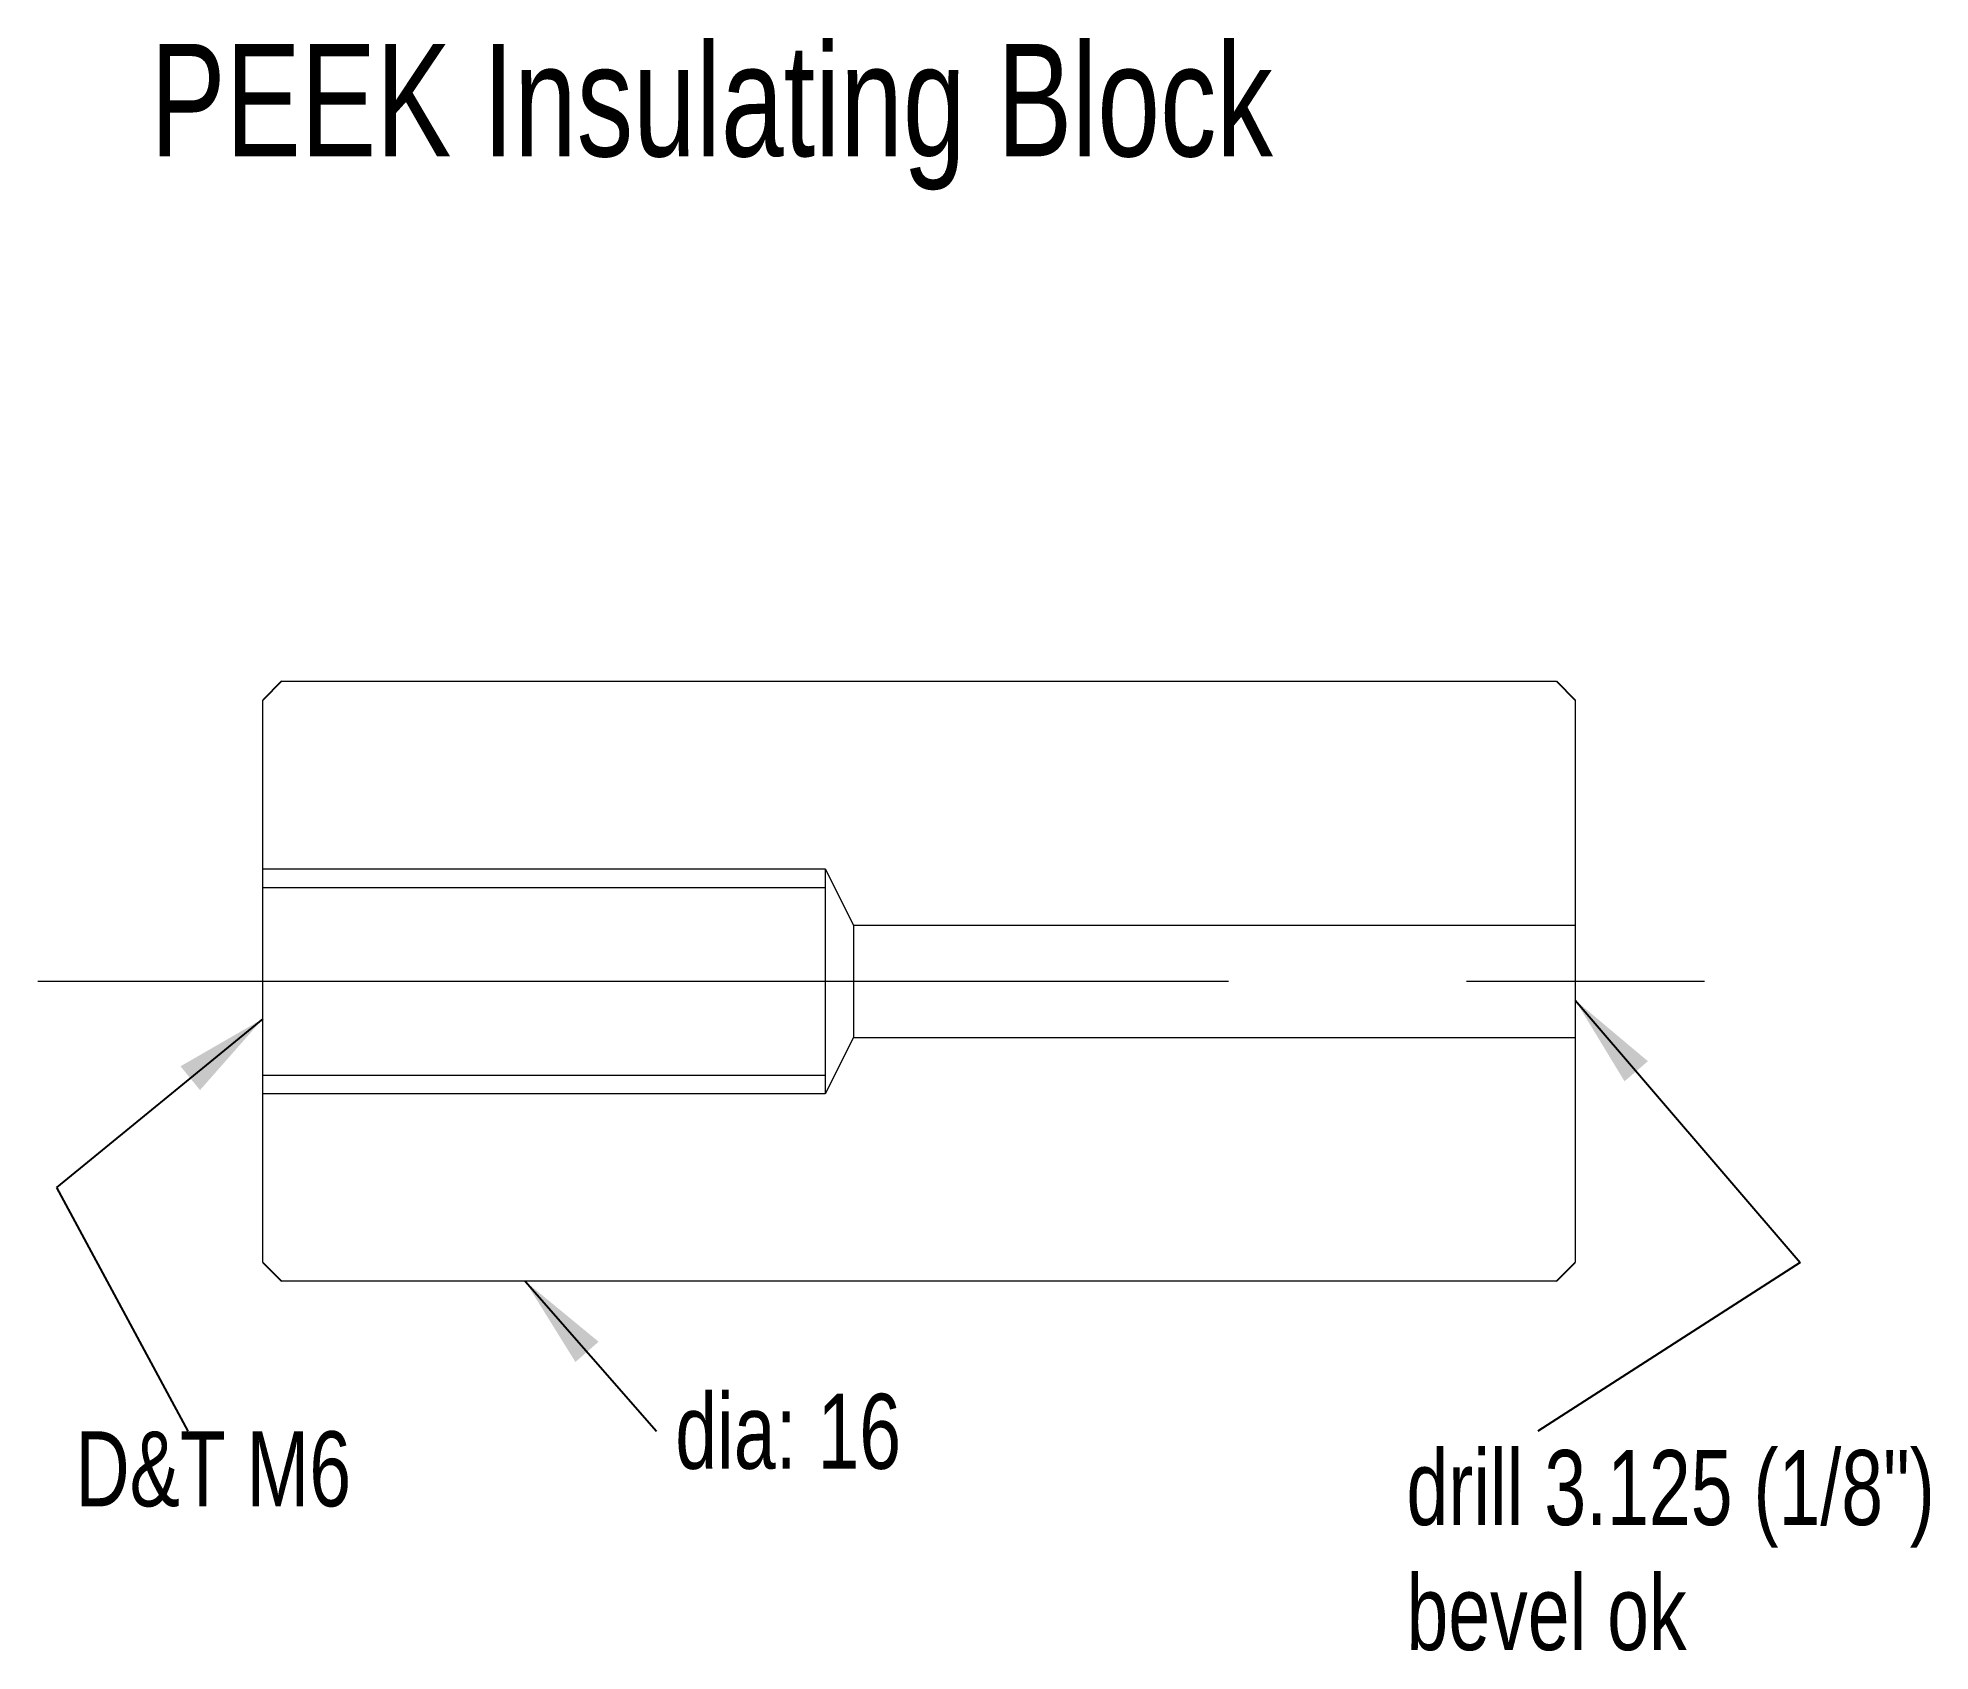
# Model space of a CAD drawing. Header units: millimetres. Extents: x -23 to 27.5, y -17.9 to 25.2.
import ezdxf

# ---------------------------------------------------------------- set-up
doc = ezdxf.new("R2010")
doc.units = ezdxf.units.MM
doc.linetypes.add('CENTER', pattern=[50.8, 31.75, -6.35, 6.35, -6.35])
doc.linetypes.add('DASHEDX2', pattern=[38.1, 25.4, -12.7])
doc.layers.get('0').update_dxf_attribs({"linetype": 'CONTINUOUS', "lineweight": 0, "true_color": 0xffffff})
doc.styles.get("Standard").update_dxf_attribs({"font": 'txt', "width": 0.75})
doc.dimstyles.get("Standard").update_dxf_attribs({"dimtxt": 2.5, "dimasz": 2.5, "dimexe": 1.25, "dimexo": 0.625, "dimtad": 1, "dimtxsty": 'Standard', "dimcen": 2.5, "dimadec": 0, "dimazin": 0, "dimtfac": 1, "dimtmove": 0, "dimatfit": 3, "dimfxl": 1, "dimarcsym": 0})

msp = doc.modelspace()

# ---------------------------------------------------------------- linework, layer by layer
at = {"lineweight": 0}
for p, q in [((-16.5, 8), (17.5, 8)), ((-17, -7.5), (-17, 7.5)), ((18, 7.5), (18, -7.5)), ((17.5, -8), (-16.5, -8))]:
    msp.add_line(p, q, dxfattribs=at)
at = {"linetype": 'DASHEDX2', "lineweight": 5}
for p, q in [((-17, 3), (-2, 3)), ((-2, 3), (-2, -3)), ((-2, 3), (-1.25, 1.5)), ((-17, 2.5), (-2, 2.5)), ((-1.25, 1.5), (18, 1.5)), ((-1.25, 1.5), (-1.25, -1.5)), ((-1.25, -1.5), (-2, -3)), ((-1.25, -1.5), (18, -1.5)), ((-17, -2.5), (-2, -2.5)), ((-2, -3), (-17, -3))]:
    msp.add_line(p, q, dxfattribs=at)
at = {"linetype": 'CENTER', "lineweight": 5}
msp.add_line((-23, 0), (25, 0), dxfattribs=at)
at = {"layer": 'NULL'}
for p, q in [((-16.5, 8), (-17, 7.5)), ((17.5, 8), (18, 7.5)), ((-17, -7.5), (-16.5, -8)), ((17.5, -8), (18, -7.5))]:
    msp.add_line(p, q, dxfattribs=at)

# ---------------------------------------------------------------- texts
at = {"lineweight": 5, "char_height": 2, "width": 100, "attachment_point": 1}
for s, insert in [('dia:\\~16', (-6, -11)), ('D&T\\~M6', (-22, -12)), ('drill\\~3.125\\~(1/8")\\Pbevel\\~ok', (13.5, -12.5))]:
    msp.add_mtext(s, dxfattribs=dict(at, insert=insert))
at = {"layer": 'NULL', "linetype": 'CONTINUOUS', "insert": (-20, 25), "char_height": 3, "width": 100, "attachment_point": 1}
msp.add_mtext('PEEK\\~Insulating\\~Block', dxfattribs=at)

# ---------------------------------------------------------------- leaders
at = {"lineweight": 5}
for points in [[(18, -0.5), (24, -7.5), (17, -12)], [(-17, -1), (-22.5, -5.5), (-19, -12)], [(-10, -8), (-6.5, -12)]]:
    msp.add_leader(points, dimstyle='Standard', dxfattribs=at)

doc.saveas('drawing.dxf')
